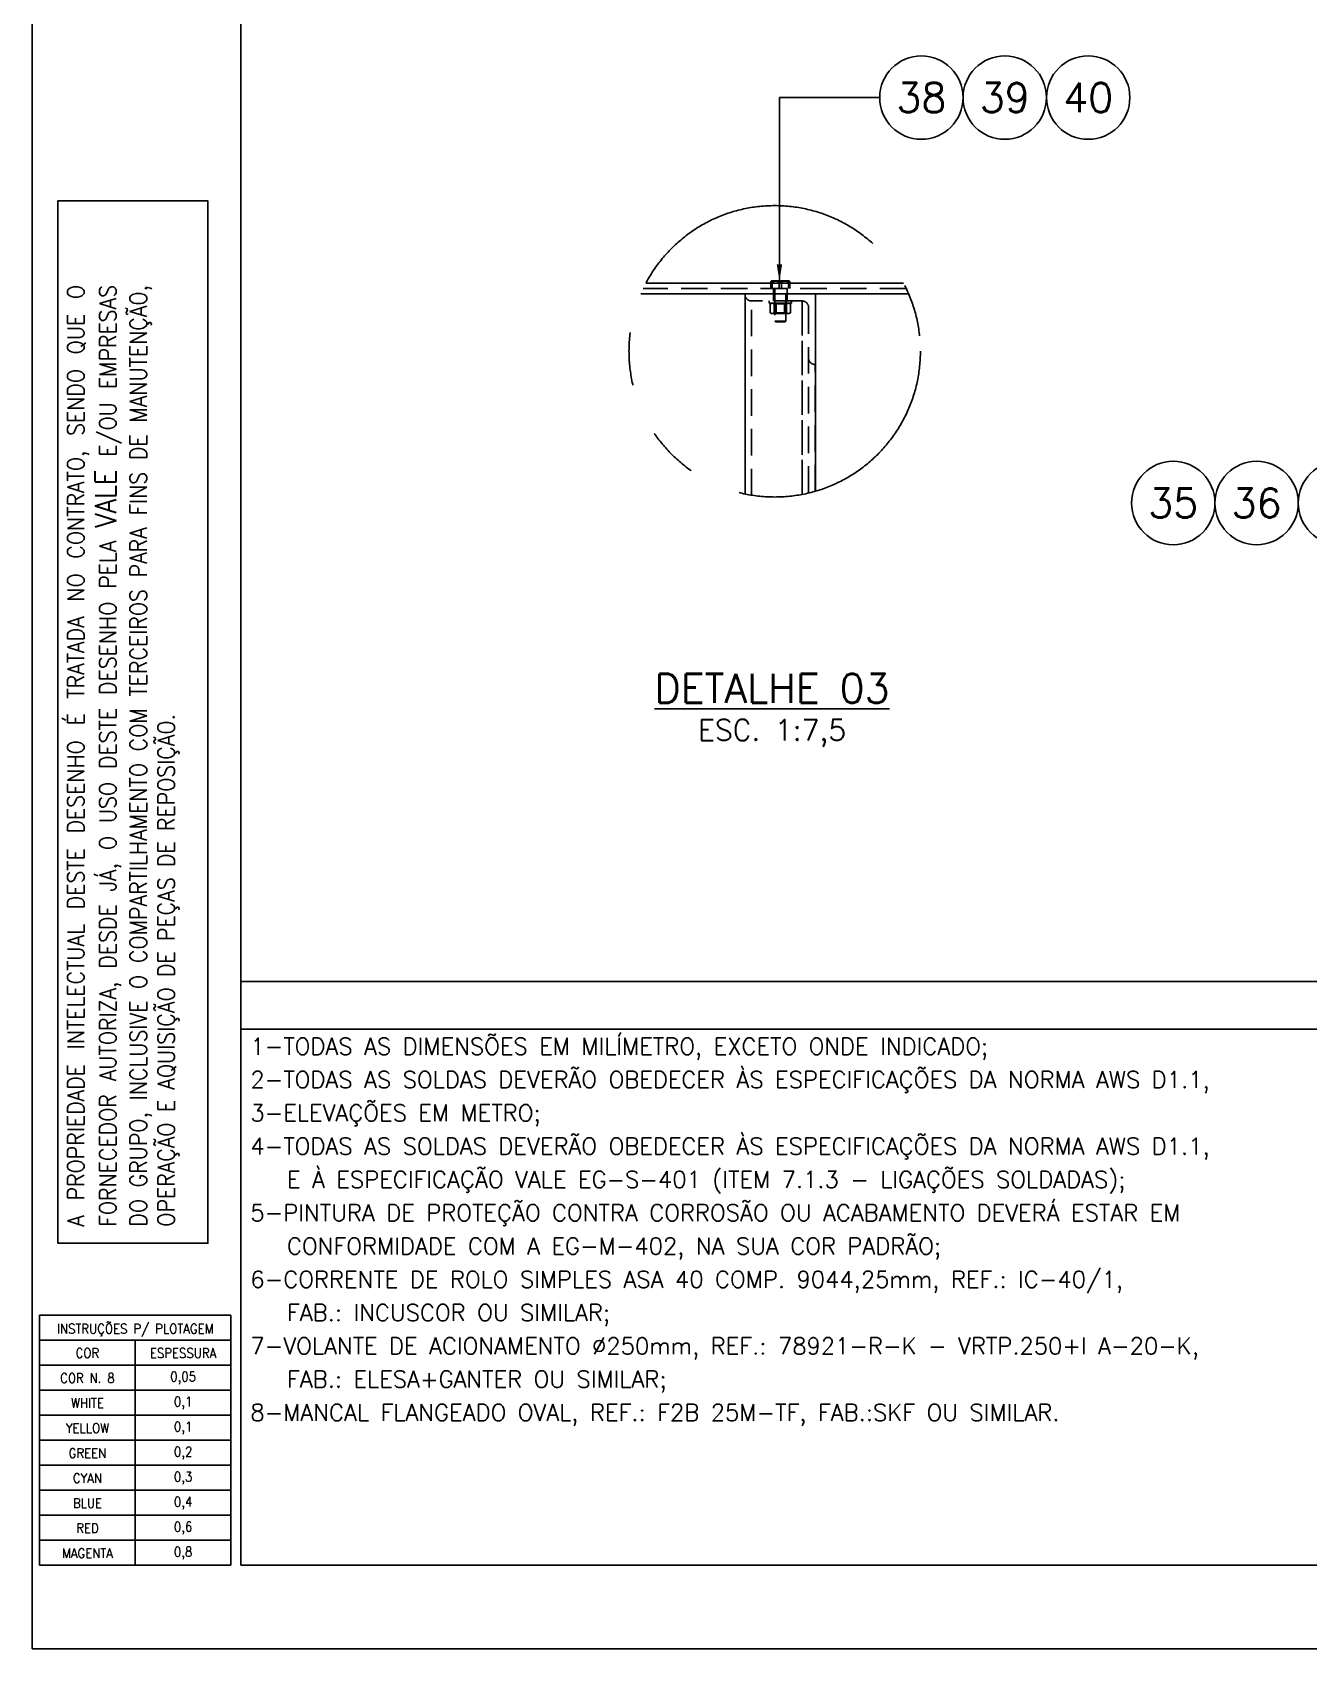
# Model space of a CAD drawing. Header units: metres. Extents: x 0 to 21025, y 0 to 14850.
# Drawn here: x 0 to 3826, y 0 to 4846 of the extents above; entities that cross this region are included whole.
import ezdxf
from ezdxf.enums import TextEntityAlignment as Align

# ---------------------------------------------------------------- set-up
doc = ezdxf.new("R2010")
doc.units = ezdxf.units.M
doc.header["$LTSCALE"] = 25
doc.linetypes.add('HIDDEN2', pattern=[4.7625, 3.175, -1.5875])
doc.linetypes.add('PHANTOM', pattern=[63.5, 31.75, -6.35, 6.35, -6.35, 6.35, -6.35])
for name, color, linetype in [('FRL4', 4, 'Continuous'), ('FRL5', 5, 'Continuous'), ('FRL6', 6, 'Continuous'), ('FRL7', 7, 'Continuous'), ('FRR120', 5, 'Continuous'), ('FRR140', 5, 'Continuous'), ('FRR175', 1, 'Continuous'), ('FRR80', 3, 'Continuous'), ('GSB', 7, 'Continuous'), ('SDM', 7, 'Continuous'), ('SL4', 4, 'Continuous'), ('SR80', 3, 'Continuous'), ('SRE', 2, 'PHANTOM'), ('ST1', 7, 'HIDDEN2')]:
    doc.layers.add(name, color=color, linetype=linetype)
doc.styles.add('R100', font='simplex.shx', dxfattribs={"height": 2.5})
doc.styles.add('R120', font='simplex.shx', dxfattribs={"height": 3})
doc.styles.add('R140', font='simplex.shx', dxfattribs={"height": 3.5})
doc.styles.add('R80', font='simplex.shx', dxfattribs={"height": 2})
doc.styles.add('ROMANS', font='ROMANS.SHX')
doc.dimstyles.new('25___1-25', dxfattribs={"dimscale": 25, "dimtxt": 2.5, "dimasz": 2, "dimexe": 1.5, "dimexo": 1, "dimgap": 0.5, "dimtad": 1, "dimzin": 12, "dimtxsty": 'ROMANS', "dimcen": 0, "dimclrd": 256, "dimclre": 256, "dimclrt": 3, "dimazin": 3, "dimtfac": 1, "dimtmove": 0, "dimatfit": 0, "dimfxl": 1, "dimlwd": -1, "dimlwe": -1, "dimarcsym": 0})

# ---------------------------------------------------------------- blocks, each defined once
blk = doc.blocks.new('A1')
blk.add_lwpolyline([(3.06, 173.62), (21.06, 173.62), (21.06, 48.62), (3.06, 48.62)], close=True)
at = {"layer": 'FRL4', "linetype": 'Continuous'}
blk.add_line((25, 74.3), (471, 74.3), dxfattribs=at)
at = {"layer": 'FRL5'}
blk.add_line((25, 80), (831, 80), dxfattribs=at)
at = {"layer": 'FRL6', "linetype": 'Continuous'}
for p, q in [((25, 584), (25, 10)), ((25, 10), (831, 10))]:
    blk.add_line(p, q, dxfattribs=at)
at = {"layer": 'FRL7', "linetype": 'Continuous'}
for p, q in [((0, 594), (0, 0)), ((0, 0), (841, 0))]:
    blk.add_line(p, q, dxfattribs=at)
at = {"layer": 'FRL7'}
for p, q in [((23.82, 40), (0.87, 40)), ((23.82, 37), (0.87, 37)), ((12.34, 37), (12.34, 10)), ((23.82, 34), (0.87, 34)), ((23.82, 31), (0.87, 31)), ((23.82, 28), (0.87, 28)), ((23.82, 25), (0.87, 25)), ((23.82, 22), (0.87, 22)), ((23.82, 19), (0.87, 19)), ((23.82, 16), (0.87, 16)), ((23.82, 13), (0.87, 13)), ((23.82, 10), (0.87, 10))]:
    blk.add_line(p, q, dxfattribs=at)
for points in [[(0.87, 40), (0.87, 10)], [(23.82, 10), (23.82, 40)]]:
    blk.add_lwpolyline(points, dxfattribs=at)
at = {"layer": 'FRL7', "style": 'ROMANS', "width": 0.9}
for s, height, p in [('INSTRUÇÕES P/ PLOTAGEM', 1.1474, (12.34, 38.33)), ('COR', 1.147, (6.61, 35.45)), ('ESPESSURA', 1.147, (18.08, 35.45)), ('COR N. 8', 1.147, (6.61, 32.45)), ('0,05', 1.147, (18.08, 32.45)), ('WHITE', 1.147, (6.61, 29.45)), ('0,1', 1.147, (18.08, 29.45)), ('0,1', 1.147, (18.08, 26.45)), ('YELLOW', 1.147, (6.61, 26.45)), ('GREEN', 1.147, (6.61, 23.45)), ('0,2', 1.147, (18.08, 23.45)), ('CYAN', 1.147, (6.61, 20.45)), ('0,3', 1.147, (18.08, 20.45)), ('BLUE', 1.147, (6.61, 17.45)), ('0,4', 1.147, (18.08, 17.45)), ('RED', 1.147, (6.61, 14.45)), ('0,6', 1.147, (18.08, 14.45)), ('MAGENTA', 1.147, (6.61, 11.45)), ('0,8', 1.147, (18.08, 11.45))]:
    blk.add_text(s, height=height, dxfattribs=at).set_placement(p, align=Align.MIDDLE)
at = {"layer": 'FRR120', "style": 'R120'}
for tag, p in [('FASE_DO_PROJETO', (659, 46.29)), ('ÁREA_E/OU_SUBÁREA', (659, 40.79)), ('TÍTULO_DO_DESENHO', (659, 35.29)), ('SUBTÍTULO_1_DO_DESENHO', (659, 29.79)), ('SUBTÍTULO_2_DO_DESENHO', (659, 24.29))]:
    blk.add_attdef(tag, p, '', height=3, dxfattribs=at)
at = {"layer": 'FRR140', "style": 'R140', "width": 0.91}
for tag, p in [('ESCALA', (671, 14.35)), ('REVISÃO', (823.5, 14.68))]:
    blk.add_attdef(tag, text='', height=3.5, dxfattribs=at).set_placement(p, align=Align.MIDDLE)
for tag, p in [('NÚMERO_DA_CONTRATADA', (687.72, 12.6)), ('NUMERO_VALE', (752.89, 12.6))]:
    blk.add_attdef(tag, p, '', height=3.5, dxfattribs=at)
at = {"layer": 'FRR175', "style": 'R120'}
for tag, p in [('CLASSIFICAÇÃO', (811.83, 67.73)), ('PROJETO', (716.31, 53.59)), ('N_PROJ_SE', (793.5, 53.59)), ('N_CONTRATO', (796.97, 47.3))]:
    blk.add_attdef(tag, text='', height=3, dxfattribs=at).set_placement(p, align=Align.MIDDLE_CENTER)
at = {"layer": 'FRR80', "insert": (4.21, 50.61), "char_height": 2, "width": 122.3537, "attachment_point": 1, "rotation": 90, "style": 'R80'}
blk.add_mtext('\\pxqj;{\\W0.9;A PROPRIEDADE INTELECTUAL DESTE DESENHO É TRATADA NO CONTRATO, SENDO QUE O FORNECEDOR AUTORIZA, DESDE JÁ, O USO DESTE DESENHO PELA \\H1.25x;\\C4;VALE\\H0.8x;\\C256; E/OU EMPRESAS DO GRUPO, INCLUSIVE O COMPARTILHAMENTO COM TERCEIROS PARA FINS DE MANUTENÇÃO, OPERAÇÃO E AQUISIÇÃO DE PEÇAS DE REPOSIÇÃO.}', dxfattribs=at)
at = {"layer": 'FRR80', "style": 'R80'}
for tag, p in [('8A_REV', (476, 77.07)), ('EMIS.', (486, 77.07)), ('PROJ.', (585, 77.07)), ('DES.', (597, 77.07)), ('VER.', (609, 77.07)), ('APR.', (621, 77.07)), ('AUT.', (633.01, 77.07)), ('7A_REV', (476, 71.37)), ('EMIS.', (486, 71.37)), ('PROJ.', (585, 71.37)), ('DES.', (597, 71.37)), ('VER.', (609, 71.37)), ('APR.', (621, 71.37)), ('AUT.', (633.01, 71.37)), ('6A_REV', (476, 65.67)), ('EMIS.', (486, 65.67)), ('PROJ.', (585, 65.67)), ('DES.', (597, 65.67)), ('VER.', (609, 65.67)), ('APR.', (621, 65.67)), ('AUT.', (633.01, 65.67)), ('5A_REV', (476, 59.97)), ('EMIS.', (486, 59.97)), ('PROJ.', (585, 59.97)), ('DES.', (597, 59.97)), ('VER.', (609, 59.97)), ('APR.', (621, 59.97)), ('AUT.', (633.01, 59.97)), ('4A_REV', (476, 54.27)), ('EMIS.', (486, 54.27)), ('PROJ.', (585, 54.27)), ('DES.', (597, 54.27)), ('VER.', (609, 54.27)), ('APR.', (621, 54.27)), ('AUT.', (633.01, 54.27)), ('3A_REV', (476, 48.57)), ('EMIS.', (486, 48.57)), ('PROJ.', (585, 48.57)), ('DES.', (597, 48.57)), ('VER.', (609, 48.57)), ('APR.', (621, 48.57)), ('AUT.', (633.01, 48.57)), ('2A_REV', (476, 42.87)), ('EMIS.', (486, 42.87)), ('PROJ.', (585, 42.87)), ('DES.', (597, 42.87)), ('VER.', (609, 42.87)), ('APR.', (621, 42.87)), ('AUT.', (633.01, 42.87)), ('1a_REV', (476, 37.17)), ('EMIS.', (486, 37.17)), ('PROJ.', (585, 37.17)), ('DES.', (597, 37.17)), ('VER.', (609, 37.17)), ('APR.', (621, 37.17)), ('AUT.', (633.01, 37.17))]:
    blk.add_attdef(tag, text='', height=2, dxfattribs=at).set_placement(p, align=Align.MIDDLE)
for p in [(492.61, 76.08), (492.61, 70.38), (492.61, 64.68), (492.61, 58.98), (492.61, 53.28), (492.61, 47.58), (492.61, 41.88), (492.61, 36.18)]:
    blk.add_attdef('DESCRIÇÃO_DA_REVISÃO', p, '', height=2, dxfattribs=at)
at = {"layer": 'FRR80', "style": 'R80', "width": 0.85}
for p in [(648, 77.07), (648, 71.37), (648, 65.67), (648, 59.97), (648, 54.27), (648, 48.57), (648, 42.87), (648, 37.17)]:
    blk.add_attdef('DATA', text='', height=2, dxfattribs=at).set_placement(p, align=Align.MIDDLE)
blk = doc.blocks.new('CORTE')
at = {"layer": 'GSB', "color": 4, "style": 'R140'}
blk.add_attdef('%%UCORTE', text='', height=3.5, dxfattribs=at).set_placement((-0.25, 2.38), align=Align.MIDDLE_CENTER)
at = {"layer": 'GSB', "color": 3, "style": 'R100'}
blk.add_attdef('ESC.', text='', height=2.5, dxfattribs=at).set_placement((-0.25, -2.62), align=Align.MIDDLE_CENTER)
blk = doc.blocks.new('INDICACAO_EIXO')
at = {"layer": 'GSB', "color": 3}
blk.add_circle((0, 0), 5, dxfattribs=at)

msp = doc.modelspace()

# ---------------------------------------------------------------- linework, layer by layer
at = {"layer": 'SL4'}
for p, q in [((1839.224, 4093.627), (2611.837, 4093.627)), ((2136.596, 4061.877), (1824.069, 4061.877)), ((2136.596, 4061.877), (2136.596, 3462.077)), ((2136.596, 4061.877), (2348.262, 4061.877)), ((2348.262, 4061.877), (2348.262, 3470.524)), ((2626.992, 4061.877), (2348.262, 4061.877))]:
    msp.add_line(p, q, dxfattribs=at)
at = {"layer": 'SRE'}
msp.add_circle((2225.53, 3889.738), 436.811, dxfattribs=at)
at = {"layer": 'ST1'}
for p, q in [((2619.807, 4077.752), (1831.254, 4077.752)), ((1839.224, 4093.627), (2611.837, 4093.627)), ((2214.112, 4077.752), (2214.112, 4098.204)), ((2214.151, 4077.752), (2214.151, 4098.204)), ((2226.497, 4100.585), (2215.765, 4100.585)), ((2217.737, 4077.752), (2217.737, 4098.204)), ((2217.795, 4098.204), (2221.503, 4099.127)), ((2217.795, 4077.752), (2217.795, 4098.204)), ((2222.429, 4077.752), (2222.429, 4061.877)), ((2225.762, 4077.752), (2225.762, 3980.512)), ((2227.754, 4100.526), (2226.429, 4100.585)), ((2252.982, 4100.585), (2226.497, 4100.585)), ((2238.746, 4098.204), (2230.054, 4100.242)), ((2239.478, 4098.389), (2238.746, 4098.204)), ((2238.746, 4077.752), (2238.746, 4098.204)), ((2238.843, 4077.752), (2238.843, 4098.204)), ((2246.015, 4077.752), (2246.015, 4098.204)), ((2246.112, 4098.204), (2246.742, 4098.415)), ((2246.112, 4077.752), (2246.112, 4098.204)), ((2248.957, 4099.057), (2258.429, 4100.585)), ((2257.498, 4100.169), (2252.904, 4100.585)), ((2252.982, 4100.585), (2268.914, 4100.585)), ((2259.096, 3980.512), (2259.096, 4077.752)), ((2262.429, 4061.877), (2262.429, 4077.752)), ((2267.062, 4077.752), (2267.062, 4098.204)), ((2267.121, 4077.752), (2267.121, 4098.204)), ((2270.707, 4077.752), (2270.707, 4098.204)), ((2270.746, 4077.752), (2270.746, 4098.204)), ((2156.096, 3458.481), (2156.096, 4040.71)), ((2307.596, 4040.71), (2156.096, 4040.71)), ((2209.096, 4040.71), (2209.096, 4034.044)), ((2255.62, 4034.044), (2209.096, 4034.044)), ((2211.846, 4031.662), (2211.846, 4005.425)), ((2211.858, 4031.662), (2211.858, 4005.425)), ((2213.392, 4032.675), (2213.386, 4032.672)), ((2215.762, 4034.044), (2213.392, 4032.675)), ((2222.429, 4061.877), (2222.429, 4040.71)), ((2223.954, 4031.662), (2223.954, 4005.425)), ((2224.032, 4031.662), (2224.032, 4005.425)), ((2224.929, 4040.71), (2224.929, 4034.044)), ((2225.762, 4034.044), (2225.762, 4033.959)), ((2259.096, 4033.959), (2225.762, 4033.959)), ((2225.762, 4033.959), (2228.262, 4032.208)), ((2229.419, 4032.208), (2228.262, 4032.208)), ((2228.262, 4032.208), (2228.262, 4004.794)), ((2256.596, 4032.208), (2229.419, 4032.208)), ((2230.243, 4031.662), (2230.243, 4005.425)), ((2230.333, 4031.662), (2230.333, 4005.425)), ((2254.525, 4031.662), (2254.525, 4005.425)), ((2254.614, 4031.662), (2254.614, 4005.425)), ((2275.762, 4034.044), (2255.62, 4034.044)), ((2256.596, 4004.794), (2256.596, 4032.208)), ((2259.096, 4033.959), (2259.096, 4034.044)), ((2259.929, 4034.044), (2259.929, 4040.71)), ((2260.826, 4031.662), (2260.826, 4005.425)), ((2260.904, 4031.662), (2260.904, 4005.425)), ((2262.429, 4040.71), (2262.429, 4061.877)), ((2271.466, 4032.675), (2269.096, 4034.044)), ((2271.471, 4032.672), (2271.466, 4032.675)), ((2273, 4031.662), (2273, 4005.425)), ((2273.011, 4031.662), (2273.011, 4005.425)), ((2275.762, 4034.044), (2275.762, 4040.71)), ((2307.596, 4040.71), (2307.596, 3460.705)), ((2307.596, 3460.705), (2307.596, 4040.71)), ((2213.386, 4004.415), (2213.392, 4004.412)), ((2213.392, 4004.412), (2215.762, 4003.044)), ((2217.939, 4003.044), (2215.762, 4003.044)), ((2239.323, 4003.044), (2217.939, 4003.044)), ((2228.262, 4004.794), (2225.762, 4003.044)), ((2225.762, 3980.512), (2249.024, 3980.512)), ((2225.762, 3980.512), (2228.522, 3977.752)), ((2228.262, 4004.794), (2256.596, 4004.794)), ((2228.522, 3977.752), (2247.932, 3977.752)), ((2263.813, 4003.044), (2239.323, 4003.044)), ((2247.932, 3977.752), (2256.336, 3977.752)), ((2249.024, 3980.512), (2259.096, 3980.512)), ((2256.336, 3977.752), (2259.096, 3980.512)), ((2259.096, 4003.044), (2256.596, 4004.794)), ((2269.096, 4003.044), (2263.813, 4003.044)), ((2269.096, 4003.044), (2271.466, 4004.412)), ((2271.466, 4004.412), (2271.471, 4004.415)), ((2327.096, 4021.21), (2327.096, 3464.899)), ((2346.596, 3470.039), (2346.596, 3850.21)), ((2348.262, 3850.21), (2346.596, 3850.21))]:
    msp.add_line(p, q, dxfattribs=at)
for centre, start, end in [((2156.096, 4060.21), 180, 270), ((2307.596, 4021.21), 0, 90), ((2346.596, 3869.71), 180, 270)]:
    msp.add_arc(centre, 19.5, start, end, dxfattribs=at)
for points, knots in [([(2214.112, 4098.204), (2214.411, 4098.869), (2215.015, 4100.213), (2215.639, 4100.46), (2215.954, 4100.585)], [0, 0, 0, 0, 0.49545796, 1, 1, 1, 1]), ([(2217.372, 4099.124), (2217.042, 4099.079), (2215.931, 4098.927), (2214.863, 4098.502), (2214.112, 4098.204)], [0, 0, 0, 0, 0.29663124, 1, 1, 1, 1]), ([(2214.151, 4098.204), (2216.156, 4098.869), (2220.202, 4100.213), (2224.386, 4100.46), (2226.497, 4100.585)], [0, 0, 0, 0, 0.49545796, 1, 1, 1, 1]), ([(2215.944, 4100.585), (2215.901, 4100.582), (2215.579, 4100.561), (2214.972, 4100.041), (2214.426, 4098.82), (2214.151, 4098.204)], [0, 0, 0, 0, 0.070085768, 0.530782234, 1, 1, 1, 1]), ([(2217.737, 4098.204), (2217.446, 4098.869), (2216.858, 4100.213), (2216.25, 4100.46), (2215.944, 4100.585)], [0, 0, 0, 0, 0.49545796, 1, 1, 1, 1]), ([(2215.954, 4100.585), (2215.997, 4100.582), (2216.328, 4100.561), (2216.951, 4100.041), (2217.512, 4098.82), (2217.795, 4098.204)], [0, 0, 0, 0, 0.07008577, 0.53078223, 1, 1, 1, 1]), ([(2231.876, 4100.585), (2227.993, 4100.269), (2223.207, 4099.878), (2218.605, 4098.469), (2217.737, 4098.204)], [0, 0, 0, 0, 0.81130355, 1, 1, 1, 1]), ([(2226.497, 4100.585), (2226.789, 4100.582), (2229.005, 4100.561), (2233.184, 4100.041), (2236.945, 4098.82), (2238.843, 4098.204)], [0, 0, 0, 0, 0.07008577, 0.53078223, 1, 1, 1, 1]), ([(2246.015, 4098.204), (2242.35, 4099.195), (2237.685, 4100.458), (2232.901, 4100.563), (2231.876, 4100.585)], [0, 0, 0, 0, 0.7856225, 1, 1, 1, 1]), ([(2231.954, 4100.585), (2232.29, 4100.592), (2232.771, 4100.602), (2233.25, 4100.543), (2233.394, 4100.526)], [0, 0, 0, 0, 0.69784517, 1, 1, 1, 1]), ([(2236.042, 4100.241), (2237.214, 4100.143), (2240.631, 4099.859), (2243.939, 4098.86), (2246.112, 4098.204)], [0, 0, 0, 0, 0.34316955, 1, 1, 1, 1]), ([(2238.843, 4098.204), (2239.711, 4098.469), (2244.312, 4099.878), (2249.099, 4100.269), (2252.982, 4100.585)], [0, 0, 0, 0, 0.18869645, 1, 1, 1, 1]), ([(2252.904, 4100.585), (2252.569, 4100.582), (2250.027, 4100.559), (2246.384, 4100.223), (2243.188, 4099.349), (2242.133, 4099.06)], [0, 0, 0, 0, 0.09247241, 0.70032354, 1, 1, 1, 1]), ([(2258.361, 4100.585), (2258.068, 4100.582), (2255.852, 4100.561), (2251.674, 4100.041), (2247.913, 4098.82), (2246.015, 4098.204)], [0, 0, 0, 0, 0.07008577, 0.53078223, 1, 1, 1, 1]), ([(2252.982, 4100.585), (2254.007, 4100.563), (2258.791, 4100.458), (2263.456, 4099.195), (2267.121, 4098.204)], [0, 0, 0, 0, 0.2143775, 1, 1, 1, 1]), ([(2270.707, 4098.204), (2268.702, 4098.869), (2264.655, 4100.213), (2260.472, 4100.46), (2258.361, 4100.585)], [0, 0, 0, 0, 0.49545796, 1, 1, 1, 1]), ([(2258.429, 4100.585), (2259.326, 4100.601), (2260.65, 4100.624), (2261.942, 4100.281), (2262.36, 4100.17)], [0, 0, 0, 0, 0.67689128, 1, 1, 1, 1]), ([(2268.904, 4100.585), (2268.86, 4100.582), (2268.53, 4100.561), (2267.907, 4100.041), (2267.346, 4098.82), (2267.062, 4098.204)], [0, 0, 0, 0, 0.07008577, 0.53078223, 1, 1, 1, 1]), ([(2267.121, 4098.204), (2267.412, 4098.869), (2268, 4100.213), (2268.607, 4100.46), (2268.914, 4100.585)], [0, 0, 0, 0, 0.49545796, 1, 1, 1, 1]), ([(2270.746, 4098.204), (2270.447, 4098.869), (2269.843, 4100.213), (2269.219, 4100.46), (2268.904, 4100.585)], [0, 0, 0, 0, 0.49545796, 1, 1, 1, 1]), ([(2268.914, 4100.585), (2268.957, 4100.582), (2269.278, 4100.561), (2269.885, 4100.041), (2270.432, 4098.82), (2270.707, 4098.204)], [0, 0, 0, 0, 0.07008577, 0.53078223, 1, 1, 1, 1]), ([(2211.846, 4031.662), (2212.358, 4032.021), (2214.344, 4033.417), (2216.407, 4033.777), (2217.939, 4034.044)], [0, 0, 0, 0, 0.25755135, 1, 1, 1, 1]), ([(2221.045, 4034.044), (2220.827, 4034.041), (2219.176, 4034.019), (2216.063, 4033.499), (2213.26, 4032.278), (2211.846, 4031.662)], [0, 0, 0, 0, 0.07008577, 0.53078223, 1, 1, 1, 1]), ([(2217.939, 4034.044), (2218.493, 4034.008), (2220.555, 4033.877), (2222.563, 4032.597), (2224.032, 4031.662)], [0, 0, 0, 0, 0.26863361, 1, 1, 1, 1]), ([(2230.243, 4031.662), (2228.75, 4032.328), (2225.734, 4033.671), (2222.617, 4033.919), (2221.045, 4034.044)], [0, 0, 0, 0, 0.49545796, 1, 1, 1, 1]), ([(2224.032, 4031.662), (2226.515, 4032.328), (2231.527, 4033.671), (2236.709, 4033.919), (2239.323, 4034.044)], [0, 0, 0, 0, 0.49545796, 1, 1, 1, 1]), ([(2245.535, 4034.044), (2245.172, 4034.041), (2242.427, 4034.019), (2237.252, 4033.499), (2232.594, 4032.278), (2230.243, 4031.662)], [0, 0, 0, 0, 0.07008577, 0.53078223, 1, 1, 1, 1]), ([(2239.323, 4034.044), (2239.685, 4034.041), (2242.43, 4034.019), (2247.605, 4033.499), (2252.264, 4032.278), (2254.614, 4031.662)], [0, 0, 0, 0, 0.07008577, 0.53078223, 1, 1, 1, 1]), ([(2260.826, 4031.662), (2258.342, 4032.328), (2253.33, 4033.671), (2248.149, 4033.919), (2245.535, 4034.044)], [0, 0, 0, 0, 0.49545796, 1, 1, 1, 1]), ([(2254.614, 4031.662), (2256.108, 4032.328), (2259.123, 4033.671), (2262.24, 4033.919), (2263.813, 4034.044)], [0, 0, 0, 0, 0.49545796, 1, 1, 1, 1]), ([(2260.826, 4031.662), (2261.337, 4032.021), (2263.323, 4033.417), (2265.387, 4033.777), (2266.919, 4034.044)], [0, 0, 0, 0, 0.257551345, 1, 1, 1, 1]), ([(2263.813, 4034.044), (2264.031, 4034.041), (2265.682, 4034.019), (2268.795, 4033.499), (2271.597, 4032.278), (2273.011, 4031.662)], [0, 0, 0, 0, 0.07008577, 0.53078223, 1, 1, 1, 1]), ([(2266.919, 4034.044), (2267.473, 4034.008), (2269.535, 4033.877), (2271.543, 4032.597), (2273.011, 4031.662)], [0, 0, 0, 0, 0.26863361, 1, 1, 1, 1]), ([(2211.846, 4005.425), (2212.358, 4005.066), (2214.344, 4003.67), (2216.407, 4003.31), (2217.939, 4003.044)], [0, 0, 0, 0, 0.25755135, 1, 1, 1, 1]), ([(2221.045, 4003.044), (2220.827, 4003.046), (2219.176, 4003.068), (2216.063, 4003.588), (2213.26, 4004.809), (2211.846, 4005.425)], [0, 0, 0, 0, 0.07008577, 0.53078223, 1, 1, 1, 1]), ([(2217.939, 4003.044), (2218.493, 4003.079), (2220.555, 4003.211), (2222.563, 4004.49), (2224.032, 4005.425)], [0, 0, 0, 0, 0.26863361, 1, 1, 1, 1]), ([(2230.243, 4005.425), (2228.75, 4004.76), (2225.734, 4003.416), (2222.617, 4003.169), (2221.045, 4003.044)], [0, 0, 0, 0, 0.495457963, 1, 1, 1, 1]), ([(2224.032, 4005.425), (2226.515, 4004.76), (2231.527, 4003.416), (2236.709, 4003.169), (2239.323, 4003.044)], [0, 0, 0, 0, 0.49545796, 1, 1, 1, 1]), ([(2245.535, 4003.044), (2245.172, 4003.046), (2242.427, 4003.068), (2237.252, 4003.588), (2232.594, 4004.809), (2230.243, 4005.425)], [0, 0, 0, 0, 0.07008577, 0.53078223, 1, 1, 1, 1]), ([(2239.323, 4003.044), (2239.685, 4003.046), (2242.43, 4003.068), (2247.605, 4003.588), (2252.264, 4004.809), (2254.614, 4005.425)], [0, 0, 0, 0, 0.07008577, 0.53078223, 1, 1, 1, 1]), ([(2260.826, 4005.425), (2258.342, 4004.76), (2253.33, 4003.416), (2248.149, 4003.169), (2245.535, 4003.044)], [0, 0, 0, 0, 0.49545796, 1, 1, 1, 1]), ([(2254.614, 4005.425), (2256.108, 4004.76), (2259.123, 4003.416), (2262.24, 4003.169), (2263.813, 4003.044)], [0, 0, 0, 0, 0.49545796, 1, 1, 1, 1]), ([(2260.826, 4005.425), (2261.337, 4005.066), (2263.323, 4003.67), (2265.387, 4003.31), (2266.919, 4003.044)], [0, 0, 0, 0, 0.25755135, 1, 1, 1, 1]), ([(2263.813, 4003.044), (2264.031, 4003.046), (2265.682, 4003.068), (2268.795, 4003.588), (2271.597, 4004.809), (2273.011, 4005.425)], [0, 0, 0, 0, 0.07008577, 0.53078223, 1, 1, 1, 1]), ([(2266.919, 4003.044), (2267.473, 4003.079), (2269.535, 4003.211), (2271.543, 4004.49), (2273.011, 4005.425)], [0, 0, 0, 0, 0.26863361, 1, 1, 1, 1])]:
    msp.add_open_spline(points, degree=3, knots=knots, dxfattribs=at)

# ---------------------------------------------------------------- block references
at = {"xscale": 24.99999999999972, "yscale": 24.99999999999972, "zscale": 24.99999999999972}
msp.add_blockref('A1', (0, 0), dxfattribs=at)
at = {"layer": 'GSB'}
ref = msp.add_blockref('INDICACAO_EIXO', (2665.311, 4650.459), dxfattribs=dict(at, xscale=24.99999999999972, yscale=24.99999999999972, zscale=24.99999999999972))
ref.add_attrib('EIXO', '38', dxfattribs={"color": 4, "height": 87.5, "style": 'R140'}).set_placement((2665.311, 4650.459), align=Align.MIDDLE_CENTER)
ref = msp.add_blockref('INDICACAO_EIXO', (2915.311, 4650.459), dxfattribs=dict(at, xscale=24.99999999999972, yscale=24.99999999999972, zscale=24.99999999999972))
ref.add_attrib('EIXO', '39', dxfattribs={"color": 4, "height": 87.5, "style": 'R140'}).set_placement((2915.311, 4650.459), align=Align.MIDDLE_CENTER)
ref = msp.add_blockref('INDICACAO_EIXO', (3165.311, 4650.459), dxfattribs=dict(at, xscale=24.99999999999972, yscale=24.99999999999972, zscale=24.99999999999972))
ref.add_attrib('EIXO', '40', dxfattribs={"color": 4, "height": 87.5, "style": 'R140'}).set_placement((3165.311, 4650.459), align=Align.MIDDLE_CENTER)
ref = msp.add_blockref('INDICACAO_EIXO', (3420.153, 3434.938), dxfattribs=dict(at, xscale=24.99999999999972, yscale=24.99999999999972, zscale=24.99999999999972))
ref.add_attrib('EIXO', '35', dxfattribs={"color": 4, "height": 87.5, "style": 'R140'}).set_placement((3420.153, 3434.938), align=Align.MIDDLE_CENTER)
ref = msp.add_blockref('INDICACAO_EIXO', (3670.153, 3434.938), dxfattribs=dict(at, xscale=24.99999999999972, yscale=24.99999999999972, zscale=24.99999999999972))
ref.add_attrib('EIXO', '36', dxfattribs={"color": 4, "height": 87.5, "style": 'R140'}).set_placement((3670.153, 3434.938), align=Align.MIDDLE_CENTER)
ref = msp.add_blockref('INDICACAO_EIXO', (3920.153, 3434.938), dxfattribs=dict(at, xscale=24.99999999999972, yscale=24.99999999999972, zscale=24.99999999999972))
ref.add_attrib('EIXO', '37', dxfattribs={"color": 4, "height": 87.5, "style": 'R140'}).set_placement((3920.153, 3434.938), align=Align.MIDDLE_CENTER)
at = {"layer": 'GSB', "xscale": 24.99999999999972, "yscale": 24.99999999999972, "zscale": 24.99999999999972}
msp.add_blockref('CORTE', (2223.853, 2819.943), dxfattribs=at).add_auto_attribs({'%%UCORTE': '%%uDETALHE 03', 'ESC.': 'ESC. 1:7,5'})

# ---------------------------------------------------------------- texts
at = {"layer": 'SR80', "style": 'R80'}
for s, p in [('1-TODAS AS DIMENSÕES EM MILÍMETRO, EXCETO ONDE INDICADO;', (653.82, 1780.932)), ('2-TODAS AS SOLDAS DEVERÃO OBEDECER ÀS ESPECIFICAÇÕES DA NORMA AWS D1.1,', (653.82, 1681.129)), ('3-ELEVAÇÕES EM METRO;', (653.82, 1581.327)), ('4-TODAS AS SOLDAS DEVERÃO OBEDECER ÀS ESPECIFICAÇÕES DA NORMA AWS D1.1,', (653.82, 1481.525)), ('E À ESPECIFICAÇÃO VALE EG-S-401 (ITEM 7.1.3 - LIGAÇÕES SOLDADAS);', (763.532, 1381.722)), ('5-PINTURA DE PROTEÇÃO CONTRA CORROSÃO OU ACABAMENTO DEVERÁ ESTAR EM', (653.82, 1281.92)), ('CONFORMIDADE COM A EG-M-402, NA SUA COR PADRÃO;', (763.532, 1182.117)), ('6-CORRENTE DE ROLO SIMPLES ASA 40 COMP. 9044,25mm, REF.: IC-40/1, ', (653.82, 1082.315)), ('FAB.: INCUSCOR OU SIMILAR;', (763.532, 982.512)), ('7-VOLANTE DE ACIONAMENTO %%C250mm, REF.: 78921-R-K - VRTP.250+I A-20-K, ', (653.82, 882.71)), ('FAB.: ELESA+GANTER OU SIMILAR;', (763.532, 782.908)), ('8-MANCAL FLANGEADO OVAL, REF.: F2B 25M-TF, FAB.:SKF OU SIMILAR.', (653.82, 683.105))]:
    msp.add_text(s, height=50, dxfattribs=at).set_placement(p)

# ---------------------------------------------------------------- leaders
at = {"layer": 'SDM'}
msp.add_leader([(2239.739, 4100.585), (2239.739, 4650.459), (2540.311, 4650.459)], dimstyle='25___1-25', override={"dimgap": 0.5, "dimtad": 0}, dxfattribs=at)

doc.saveas('drawing.dxf')
